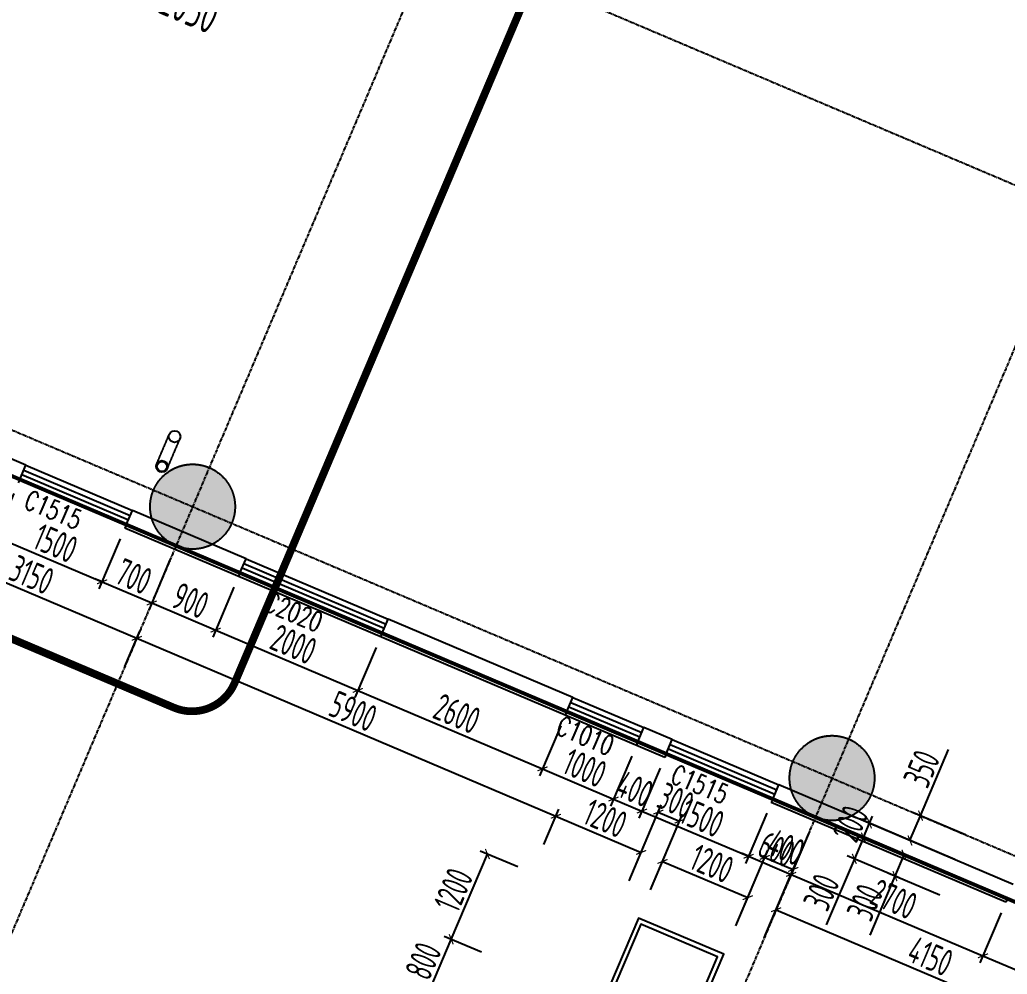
# Model space of a CAD drawing. Extents: x -3523 to 12007717, y -6694179 to 21431.
# Drawn here: x 11932706 to 11945501, y -6436513 to -6424148 of the extents above; entities that cross this region are included whole.
import ezdxf
from ezdxf.enums import TextEntityAlignment as Align
from ezdxf.xclip import XClip

# ---------------------------------------------------------------- set-up
doc = ezdxf.new("R2010")
doc.units = 0
doc.header["$LTSCALE"] = 10
doc.header["$MEASUREMENT"] = 0
doc.header["$XCLIPFRAME"] = 0
for name, pattern in [('A3-RG-axis-100$0$CENTER', [2, 1.25, -0.25, 0.25, -0.25]), ('A3-RI-4F$0$DASH', [0.35, 0.25, -0.1]), ('A3-RM-4F$0$DASH', [0.35, 0.25, -0.1]), ('DASHED2', [0.375, 0.25, -0.125])]:
    doc.linetypes.add(name, pattern=pattern)
for name, color, linetype in [('A-CLOD', 200, 'Continuous'), ('A3-RB-4F-100$0$A-DIMS-100', 1, 'Continuous'), ('A3-RG-axis-100$0$A-GRID', 1, 'A3-RG-axis-100$0$CENTER'), ('A3-RI-4F$0$A-FLOR', 2, 'Continuous'), ('A3-RI-4F$0$A-GLAZ', 140, 'Continuous'), ('A3-RI-4F$0$A-ROOF-EDGE', 2, 'Continuous'), ('A3-RI-4F$0$A-WALL', 7, 'Continuous'), ('A3-RI-4F$0$A-WALL-FINI', 95, 'Continuous'), ('A3-RM-4F$0$0P-1', 191, 'Continuous'), ('A3-RM-4F$0$0P-FE-FH-V', 141, 'Continuous'), ('A3-RS-1F$0$A-HATH-GRAY', 8, 'Continuous'), ('A3-RS-1F$0$A-WALL', 7, 'Continuous'), ('A3-SYMB-4F-100$0$A-SYMB', 4, 'Continuous'), ('A3-SYMB-4F-100$0$A-SYMB-AREA', 4, 'Continuous'), ('A3-SYMB-4F-100$0$A-SYMB-DOOR', 3, 'Continuous'), ('A3-SYMB-4F-100$0$A-SYMB-DOOR1', 3, 'Continuous'), ('A3-SYMB-4F-100$0$A-SYMB-DOOR2', 3, 'Continuous'), ('A3-SYMB-4F-100$0$A-SYMB-DOOR3', 3, 'Continuous'), ('A3-SYMB-4F-100$0$A-SYMB-NAME', 4, 'Continuous'), ('A3-SYMB-4F-100$0$A-SYMB-NAME-E', 4, 'Continuous')]:
    doc.layers.add(name, color=color, linetype=linetype)
doc.styles.add('A3-RB-4F-100$0$XD2008', font='xd-hzs.shx', dxfattribs={"width": 0.7, "bigfont": 'xd-hztxt.shx'})
doc.styles.add('A3-SYMB-4F-100$0$ECADI', font='hzs.shx', dxfattribs={"width": 0.7, "bigfont": 'hztxt.shx'})
doc.styles.add('A3-SYMB-4F-100$0$ECADI-TXT', font='simplex.shx', dxfattribs={"bigfont": 'hztxt.shx'})
doc.dimstyles.new('A3-RB-4F-100$0$XD100$0', dxfattribs={"dimscale": 100, "dimtxt": 3.5, "dimasz": 1, "dimexe": 1, "dimexo": 2, "dimgap": 0.5, "dimtad": 1, "dimdec": 0, "dimdsep": 46, "dimtxsty": 'A3-RB-4F-100$0$XD2008', "dimblk1": 'A3-RB-4F-100$0$_ARCHTICK', "dimblk2": 'A3-RB-4F-100$0$_ARCHTICK', "dimsah": 1, "dimcen": 2.5, "dimclrt": 4, "dimaunit": 1, "dimadec": 0, "dimazin": 0, "dimtfac": 1, "dimtdec": 0, "dimtix": 1, "dimtmove": 0, "dimatfit": 3, "dimfxl": 0, "dimtolj": 1, "dimtzin": 0, "dimarcsym": 0})

# ---------------------------------------------------------------- blocks, each defined once
blk = doc.blocks.new('A3-RI-4F')
at = {"layer": 'A3-RI-4F$0$A-FLOR', "linetype": 'A3-RI-4F$0$DASH', "const_width": 50}
blk.add_lwpolyline([(11907835, -6369053), (11897656, -6393034), (11898128, -6393234, -0.084697), (11913934, -6391267), (11915314, -6394764, -0.031408), (11917937, -6393922), (11918379, -6395667), (11918416, -6395812, -0.137995), (11924070, -6395803), (11938273, -6400393, -0.63707), (11939156, -6407589), (11916413, -6421801), (11915153, -6424770), (11915014, -6425097), (11914547, -6426197), (11920044, -6428530), (11921412, -6425308), (11977075, -6448936), (11985124, -6429973), (11973295, -6424952), (11972792, -6425445)], format="xyb", dxfattribs=at)
at = {"layer": 'A3-RI-4F$0$A-GLAZ'}
for p, q in [((11932757, -6429983), (11934138, -6430569)), ((11932784, -6429918), (11934165, -6430504)), ((11932706, -6430102), (11934087, -6430689)), ((11932734, -6430038), (11934114, -6430624)), ((11935638, -6431130), (11937479, -6431911)), ((11935587, -6431249), (11937428, -6432031)), ((11935611, -6431194), (11937452, -6431976)), ((11935560, -6431314), (11937401, -6432095)), ((11939872, -6432927), (11940793, -6433318)), ((11939821, -6433047), (11940742, -6433437)), ((11939845, -6432991), (11940765, -6433382)), ((11939794, -6433111), (11940715, -6433502)), ((11941134, -6433538), (11942514, -6434125)), ((11941161, -6433474), (11942542, -6434060)), ((11941083, -6433658), (11942464, -6434244)), ((11941110, -6433594), (11942491, -6434180))]:
    blk.add_line(p, q, dxfattribs=at)
for points in [[(11941358, -6437360), (11941827, -6436255), (11940722, -6435786), (11940254, -6436891)], [(11941358, -6437360), (11941827, -6436255), (11940722, -6435786), (11940254, -6436891)], [(11941326, -6437281), (11941748, -6436287), (11940754, -6435865), (11940332, -6436859)]]:
    blk.add_lwpolyline(points, close=True, dxfattribs=at)
at = {"layer": 'A3-RI-4F$0$A-ROOF-EDGE'}
for points in [[(11977075, -6448936), (11977075, -6448936), (11971198, -6462780), (11953939, -6455454), (11952802, -6458132), (11961869, -6461981), (11950655, -6488400), (11923776, -6476990), (11934990, -6450572), (11944057, -6454420), (11945194, -6451742), (11937359, -6448416, 0.002105), (11935284, -6447090), (11932817, -6450984, 0.033355), (11899110, -6432654), (11899697, -6421468)], [(11971145, -6462649), (11953886, -6455323), (11952670, -6458185), (11961737, -6462034), (11950602, -6488268), (11923907, -6476937), (11935043, -6450703), (11944110, -6454552), (11945325, -6451689), (11937406, -6448327, 0.002183), (11935253, -6446952), (11932786, -6450846, 0.033209), (11899214, -6432592), (11899796, -6421473)]]:
    blk.add_lwpolyline(points, format="xyb", dxfattribs=at)
at = {"layer": 'A3-RI-4F$0$A-WALL'}
for p, q in [((11932784, -6429918), (11930069, -6428766)), ((11932706, -6430102), (11932784, -6429918)), ((11934087, -6430689), (11934165, -6430504)), ((11935638, -6431130), (11934165, -6430504)), ((11935560, -6431314), (11934087, -6430689)), ((11935560, -6431314), (11935638, -6431130)), ((11937401, -6432095), (11937479, -6431911)), ((11939872, -6432927), (11937479, -6431911)), ((11939794, -6433111), (11937401, -6432095)), ((11939794, -6433111), (11939872, -6432927)), ((11940715, -6433502), (11940793, -6433318)), ((11941161, -6433474), (11940793, -6433318)), ((11941083, -6433658), (11940715, -6433502)), ((11941083, -6433658), (11941161, -6433474)), ((11942464, -6434244), (11942542, -6434060)), ((11945579, -6435350), (11942542, -6434060)), ((11945501, -6435534), (11942464, -6434244))]:
    blk.add_line(p, q, dxfattribs=at)
at = {"layer": 'A3-RI-4F$0$A-WALL-FINI'}
for p, q in [((11932706, -6430102), (11932687, -6430148)), ((11934087, -6430689), (11934067, -6430735)), ((11941063, -6433704), (11934067, -6430735)), ((11935560, -6431314), (11935540, -6431360)), ((11937401, -6432095), (11937381, -6432141)), ((11939794, -6433111), (11939775, -6433157)), ((11940715, -6433502), (11940695, -6433548)), ((11941083, -6433658), (11941063, -6433704)), ((11942464, -6434244), (11942444, -6434290)), ((11945482, -6435580), (11942444, -6434290)), ((11945501, -6435534), (11945482, -6435580))]:
    blk.add_line(p, q, dxfattribs=at)
blk = doc.blocks.new('A3-RG-axis-100')
at = {"layer": 'A3-RG-axis-100$0$A-GRID'}
for p, q in [((11906717.6, -6409782.5), (11989058.9, -6444734.3)), ((11941198, -6415727.7), (11923107, -6458347.2)), ((11906272, -6418284.3), (11985933, -6452098.3)), ((11949482.5, -6419244.3), (11922974.2, -6481694))]:
    blk.add_line(p, q, dxfattribs=at)
for radius, start, end in [(294300, 57.267208, 69.150423), (288800, 57.079997, 69.144838)]:
    blk.add_arc((11778730.7, -6694178.7), radius, start, end, dxfattribs=at)
blk = doc.blocks.new('A3-SYMB-4F-100$0$ECADI-TAG-DOOR')
at = {"layer": 'A3-SYMB-4F-100$0$A-SYMB-DOOR', "style": 'A3-SYMB-4F-100$0$ECADI-TXT', "width": 0.7}
for tag, p in [('门窗主编号1', (-6.41, 7.26)), ('门窗主编号2', (2.08, 7.26))]:
    blk.add_attdef(tag, p, '', height=2.5, dxfattribs=at)
at = {"layer": 'A3-SYMB-4F-100$0$A-SYMB-DOOR', "style": 'A3-SYMB-4F-100$0$ECADI-TXT', "width": 0.7, "flags": 1}
for tag, p in [('洞口尺寸(宽X高)', (-6.42, 1.62)), ('备注', (-6.39, -1.21))]:
    blk.add_attdef(tag, p, '', height=2.5, dxfattribs=at)
at = {"layer": 'A3-SYMB-4F-100$0$A-SYMB-DOOR1', "style": 'A3-SYMB-4F-100$0$ECADI-TXT', "width": 0.7}
blk.add_attdef('门窗辅编号1', (-6.41, 4.41), '', height=2.5, dxfattribs=at)
at = {"layer": 'A3-SYMB-4F-100$0$A-SYMB-DOOR2', "style": 'A3-SYMB-4F-100$0$ECADI-TXT', "width": 0.7}
blk.add_attdef('门窗辅编号2', (-2.86, 4.41), '', height=2.5, dxfattribs=at)
at = {"layer": 'A3-SYMB-4F-100$0$A-SYMB-DOOR3', "style": 'A3-SYMB-4F-100$0$ECADI-TXT', "width": 0.7}
blk.add_attdef('门窗辅编号3', (2.32, 4.41), '', height=2.5, dxfattribs=at)
blk = doc.blocks.new('A3-SYMB-4F-100$0$ECADI-TAG-ROOM')
at = {"layer": 'A3-SYMB-4F-100$0$A-SYMB-AREA', "style": 'A3-SYMB-4F-100$0$ECADI', "width": 0.7}
blk.add_attdef('340M2', text='', height=2.5, dxfattribs=at).set_placement((7.17, -1.75), align=Align.MIDDLE_LEFT)
at = {"layer": 'A3-SYMB-4F-100$0$A-SYMB-NAME', "style": 'A3-SYMB-4F-100$0$ECADI', "width": 0.7}
blk.add_attdef('CHINESENAME', (-5.13, 0.09), '', height=4.5, dxfattribs=at)
at = {"layer": 'A3-SYMB-4F-100$0$A-SYMB-NAME-E', "style": 'A3-SYMB-4F-100$0$ECADI', "width": 0.7}
for tag, p in [('ENGLISHHIGH', (-5.13, 8.04)), ('ENGLISHLOW', (-5.13, 4.84))]:
    blk.add_attdef(tag, p, '', height=2.5, dxfattribs=at)
blk = doc.blocks.new('A3-SYMB-4F-100')
at = {"layer": 'A3-SYMB-4F-100$0$A-SYMB'}
ref = blk.add_blockref('A3-SYMB-4F-100$0$ECADI-TAG-ROOM', (11934091, -6423895), dxfattribs=dict(at, xscale=99.99999999989046, yscale=100.0000000001164, rotation=337))
ref.add_attrib('CHINESENAME', '1200X2050', (11933623, -6423687), dxfattribs={"height": 450, "rotation": 337, "style": 'A3-SYMB-4F-100$0$ECADI', "width": 0.7})
at = {"layer": 'A3-SYMB-4F-100$0$A-SYMB-DOOR1'}
ref = blk.add_blockref('A3-SYMB-4F-100$0$ECADI-TAG-DOOR', (11933370, -6431521), dxfattribs=dict(at, xscale=99.99999999997286, yscale=100.0000000000001, zscale=100, rotation=337.1358192403856))
ref.add_attrib('门窗主编号1', 'C1515', dxfattribs={"height": 250, "rotation": 337.1358, "style": 'A3-SYMB-4F-100$0$ECADI-TXT', "width": 0.7}).set_placement((11933441, -6430760), align=Align.RIGHT)
ref = blk.add_blockref('A3-SYMB-4F-100$0$ECADI-TAG-DOOR', (11936488, -6432844), dxfattribs=dict(at, xscale=99.99999999997286, yscale=100.0000000000001, zscale=100, rotation=337.1358192403856))
ref.add_attrib('门窗主编号1', 'C2020', dxfattribs={"height": 250, "rotation": 337.1358, "style": 'A3-SYMB-4F-100$0$ECADI-TXT', "width": 0.7}).set_placement((11936560, -6432084), align=Align.RIGHT)
ref = blk.add_blockref('A3-SYMB-4F-100$0$ECADI-TAG-DOOR', (11940262, -6434446), dxfattribs=dict(at, xscale=99.99999999997286, yscale=100.0000000000001, zscale=100, rotation=337.1358192403856))
ref.add_attrib('门窗主编号1', 'C1010', dxfattribs={"height": 250, "rotation": 337.1358, "style": 'A3-SYMB-4F-100$0$ECADI-TXT', "width": 0.7}).set_placement((11940334, -6433686), align=Align.RIGHT)
ref = blk.add_blockref('A3-SYMB-4F-100$0$ECADI-TAG-DOOR', (11941747, -6435076), dxfattribs=dict(at, xscale=99.99999999997286, yscale=100.0000000000001, zscale=100, rotation=337.1358192403856))
ref.add_attrib('门窗主编号1', 'C1515', dxfattribs={"height": 250, "rotation": 337.1358, "style": 'A3-SYMB-4F-100$0$ECADI-TXT', "width": 0.7}).set_placement((11941818, -6434316), align=Align.RIGHT)
blk = doc.blocks.new('A3-RM-4F$0$DFA')
at = {"layer": 'A3-RM-4F$0$0P-FE-FH-V'}
for radius in [75, 65]:
    blk.add_circle((0, 0), radius, dxfattribs=at)
blk = doc.blocks.new('A3-RM-4F')
at = {"layer": 'A3-RM-4F$0$0P-1'}
for points in [[(11905192, -6423801), (11904910, -6429175, -0.033124), (11938801, -6448159), (11947301, -6451767), (11970397, -6461571), (11975941, -6448509)], [(11905486, -6423926), (11905220, -6428991, -0.03293), (11938943, -6447894), (11947419, -6451491), (11970238, -6461178), (11975665, -6448392)]]:
    blk.add_lwpolyline(points, format="xyb", dxfattribs=at)
at = {"layer": 'A3-RM-4F$0$0P-FE-FH-V', "linetype": 'A3-RM-4F$0$DASH'}
for p, q in [((11934481, -6429902), (11934644, -6429519)), ((11934619, -6429961), (11934782, -6429577))]:
    blk.add_line(p, q, dxfattribs=at)
at = {"layer": 'A3-RM-4F$0$0P-FE-FH-V'}
blk.add_circle((11934713, -6429548), 75, dxfattribs=at)
blk.add_blockref('A3-RM-4F$0$DFA', (11934549, -6429934), dxfattribs=at)
blk = doc.blocks.new('A3-RB-4F-100$0$_ARCHTICK')
at = {"color": 0, "linetype": 'ByBlock', "const_width": 0.15}
blk.add_lwpolyline([(-0.5, -0.5), (0.5, 0.5)], dxfattribs=at)
blk = doc.blocks.new('*D2970')
at = {"layer": 'A3-RB-4F-100$0$A-DIMS-100', "color": 0, "lineweight": -2}
for p, q in [((11945423, -6435718), (11945148, -6436366)), ((11945187, -6436274), (11946568, -6436861)), ((11946804, -6436304), (11946529, -6436953))]:
    blk.add_line(p, q, dxfattribs=at)
at = {"layer": 'Defpoints', "color": 0}
for p in [(11945501, -6435534), (11946882, -6436120), (11946568, -6436861)]:
    blk.add_point(p, dxfattribs=at)
at = {"layer": 'A3-RB-4F-100$0$A-DIMS-100', "color": 0, "lineweight": -2, "xscale": 100, "yscale": 100, "zscale": 100}
for p, rotation in [((11945187, -6436274), 156.9999999999507), ((11946568, -6436861), 336.9999999999507)]:
    blk.add_blockref('A3-RB-4F-100$0$_ARCHTICK', p, dxfattribs=dict(at, rotation=rotation))
at = {"layer": 'A3-RB-4F-100$0$A-DIMS-100', "color": 4, "insert": (11945965, -6436360), "char_height": 350, "attachment_point": 5, "rotation": 337, "style": 'A3-RB-4F-100$0$XD2008'}
blk.add_mtext('\\A1;1500', dxfattribs=at)
blk = doc.blocks.new('*D2971')
at = {"layer": 'A3-RB-4F-100$0$A-DIMS-100', "color": 0, "lineweight": -2}
for p, q in [((11942938, -6434663), (11942662, -6435311)), ((11942701, -6435219), (11945187, -6436274)), ((11945423, -6435718), (11945148, -6436366))]:
    blk.add_line(p, q, dxfattribs=at)
at = {"layer": 'Defpoints', "color": 0}
for p in [(11943016, -6434479), (11945501, -6435534), (11945187, -6436274)]:
    blk.add_point(p, dxfattribs=at)
at = {"layer": 'A3-RB-4F-100$0$A-DIMS-100', "color": 0, "lineweight": -2, "xscale": 100, "yscale": 100, "zscale": 100}
for p, rotation in [((11942701, -6435219), 156.9999999999475), ((11945187, -6436274), 336.9999999999475)]:
    blk.add_blockref('A3-RB-4F-100$0$_ARCHTICK', p, dxfattribs=dict(at, rotation=rotation))
at = {"layer": 'A3-RB-4F-100$0$A-DIMS-100', "color": 4, "insert": (11944032, -6435540), "char_height": 350, "attachment_point": 5, "rotation": 337, "style": 'A3-RB-4F-100$0$XD2008'}
blk.add_mtext('\\A1;2700', dxfattribs=at)
blk = doc.blocks.new('*D2972')
at = {"layer": 'A3-RB-4F-100$0$A-DIMS-100', "color": 0, "lineweight": -2}
for p, q in [((11942385, -6434428), (11942110, -6435077)), ((11942938, -6434663), (11942662, -6435311)), ((11942149, -6434985), (11942057, -6434946)), ((11942149, -6434985), (11942701, -6435219)), ((11942701, -6435219), (11942794, -6435259))]:
    blk.add_line(p, q, dxfattribs=at)
at = {"layer": 'Defpoints', "color": 0}
for p in [(11942464, -6434244), (11943016, -6434479), (11942701, -6435219)]:
    blk.add_point(p, dxfattribs=at)
at = {"layer": 'A3-RB-4F-100$0$A-DIMS-100', "color": 0, "lineweight": -2, "xscale": 100, "yscale": 100, "zscale": 100}
for p, rotation in [((11942149, -6434985), 336.9999999999442), ((11942701, -6435219), 156.9999999999443)]:
    blk.add_blockref('A3-RB-4F-100$0$_ARCHTICK', p, dxfattribs=dict(at, rotation=rotation))
at = {"layer": 'A3-RB-4F-100$0$A-DIMS-100', "color": 4, "insert": (11942513, -6434895), "char_height": 350, "attachment_point": 5, "rotation": 337, "style": 'A3-RB-4F-100$0$XD2008'}
blk.add_mtext('\\A1;600', dxfattribs=at)
blk = doc.blocks.new('*D2973')
at = {"layer": 'A3-RB-4F-100$0$A-DIMS-100', "color": 0, "lineweight": -2}
for p, q in [((11941005, -6433842), (11940729, -6434491)), ((11940768, -6434399), (11942149, -6434985)), ((11942385, -6434428), (11942110, -6435077))]:
    blk.add_line(p, q, dxfattribs=at)
at = {"layer": 'Defpoints', "color": 0}
for p in [(11941083, -6433658), (11942464, -6434244), (11942149, -6434985)]:
    blk.add_point(p, dxfattribs=at)
at = {"layer": 'A3-RB-4F-100$0$A-DIMS-100', "color": 0, "lineweight": -2, "xscale": 100, "yscale": 100, "zscale": 100}
for p, rotation in [((11940768, -6434399), 156.999999999918), ((11942149, -6434985), 336.999999999918)]:
    blk.add_blockref('A3-RB-4F-100$0$_ARCHTICK', p, dxfattribs=dict(at, rotation=rotation))
at = {"layer": 'A3-RB-4F-100$0$A-DIMS-100', "color": 4, "insert": (11941547, -6434485), "char_height": 350, "attachment_point": 5, "rotation": 337, "style": 'A3-RB-4F-100$0$XD2008'}
blk.add_mtext('\\A1;1500', dxfattribs=at)
blk = doc.blocks.new('*D2974')
at = {"layer": 'A3-RB-4F-100$0$A-DIMS-100', "color": 0, "lineweight": -2}
for p, q in [((11940636, -6433686), (11940361, -6434335)), ((11941005, -6433842), (11940729, -6434491)), ((11940400, -6434243), (11940768, -6434399))]:
    blk.add_line(p, q, dxfattribs=at)
at = {"layer": 'Defpoints', "color": 0}
for p in [(11940715, -6433502), (11941083, -6433658), (11940768, -6434399)]:
    blk.add_point(p, dxfattribs=at)
at = {"layer": 'A3-RB-4F-100$0$A-DIMS-100', "color": 0, "lineweight": -2, "xscale": 100, "yscale": 100, "zscale": 100}
for p, rotation in [((11940400, -6434243), 156.9999999999498), ((11940768, -6434399), 336.9999999999498)]:
    blk.add_blockref('A3-RB-4F-100$0$_ARCHTICK', p, dxfattribs=dict(at, rotation=rotation))
at = {"layer": 'A3-RB-4F-100$0$A-DIMS-100', "color": 4, "insert": (11940672, -6434114), "char_height": 350, "attachment_point": 5, "rotation": 337, "style": 'A3-RB-4F-100$0$XD2008'}
blk.add_mtext('\\A1;400', dxfattribs=at)
blk = doc.blocks.new('*D2975')
at = {"layer": 'A3-RB-4F-100$0$A-DIMS-100', "color": 0, "lineweight": -2}
for p, q in [((11939716, -6433295), (11939441, -6433944)), ((11940636, -6433686), (11940361, -6434335)), ((11939480, -6433852), (11940400, -6434243))]:
    blk.add_line(p, q, dxfattribs=at)
at = {"layer": 'Defpoints', "color": 0}
for p in [(11939794, -6433111), (11940715, -6433502), (11940400, -6434243)]:
    blk.add_point(p, dxfattribs=at)
at = {"layer": 'A3-RB-4F-100$0$A-DIMS-100', "color": 0, "lineweight": -2, "xscale": 100, "yscale": 100, "zscale": 100}
for p, rotation in [((11939480, -6433852), 156.9999999999646), ((11940400, -6434243), 336.9999999999646)]:
    blk.add_blockref('A3-RB-4F-100$0$_ARCHTICK', p, dxfattribs=dict(at, rotation=rotation))
at = {"layer": 'A3-RB-4F-100$0$A-DIMS-100', "color": 4, "insert": (11940028, -6433840), "char_height": 350, "attachment_point": 5, "rotation": 337, "style": 'A3-RB-4F-100$0$XD2008'}
blk.add_mtext('\\A1;1000', dxfattribs=at)
blk = doc.blocks.new('*D2976')
at = {"layer": 'A3-RB-4F-100$0$A-DIMS-100', "color": 0, "lineweight": -2}
for p, q in [((11937323, -6432279), (11937047, -6432928)), ((11937086, -6432836), (11939480, -6433852)), ((11939716, -6433295), (11939441, -6433944))]:
    blk.add_line(p, q, dxfattribs=at)
at = {"layer": 'Defpoints', "color": 0}
for p in [(11937401, -6432095), (11939794, -6433111), (11939480, -6433852)]:
    blk.add_point(p, dxfattribs=at)
at = {"layer": 'A3-RB-4F-100$0$A-DIMS-100', "color": 0, "lineweight": -2, "xscale": 100, "yscale": 100, "zscale": 100}
for p, rotation in [((11937086, -6432836), 156.9999999999361), ((11939480, -6433852), 336.9999999999361)]:
    blk.add_blockref('A3-RB-4F-100$0$_ARCHTICK', p, dxfattribs=dict(at, rotation=rotation))
at = {"layer": 'A3-RB-4F-100$0$A-DIMS-100', "color": 4, "insert": (11938371, -6433137), "char_height": 350, "attachment_point": 5, "rotation": 337, "style": 'A3-RB-4F-100$0$XD2008'}
blk.add_mtext('\\A1;2600', dxfattribs=at)
blk = doc.blocks.new('*D2994')
at = {"layer": 'A3-RB-4F-100$0$A-DIMS-100', "color": 0, "lineweight": -2}
for p, q in [((11935482, -6431498), (11935206, -6432147)), ((11935245, -6432055), (11937086, -6432836)), ((11937323, -6432279), (11937047, -6432928))]:
    blk.add_line(p, q, dxfattribs=at)
at = {"layer": 'Defpoints', "color": 0}
for p in [(11935560, -6431314), (11937401, -6432095), (11937086, -6432836)]:
    blk.add_point(p, dxfattribs=at)
at = {"layer": 'A3-RB-4F-100$0$A-DIMS-100', "color": 0, "lineweight": -2, "xscale": 100, "yscale": 100, "zscale": 100}
for p, rotation in [((11935245, -6432055), 156.9999999999609), ((11937086, -6432836), 336.9999999999609)]:
    blk.add_blockref('A3-RB-4F-100$0$_ARCHTICK', p, dxfattribs=dict(at, rotation=rotation))
at = {"layer": 'A3-RB-4F-100$0$A-DIMS-100', "color": 4, "insert": (11936254, -6432238), "char_height": 350, "attachment_point": 5, "rotation": 337, "style": 'A3-RB-4F-100$0$XD2008'}
blk.add_mtext('\\A1;2000', dxfattribs=at)
blk = doc.blocks.new('*D2995')
at = {"layer": 'A3-RB-4F-100$0$A-DIMS-100', "color": 0, "lineweight": -2}
for p, q in [((11934653, -6431146), (11934378, -6431795)), ((11935482, -6431498), (11935206, -6432147)), ((11934417, -6431703), (11935245, -6432055))]:
    blk.add_line(p, q, dxfattribs=at)
at = {"layer": 'Defpoints', "color": 0}
for p in [(11934731, -6430962), (11935560, -6431314), (11935245, -6432055)]:
    blk.add_point(p, dxfattribs=at)
at = {"layer": 'A3-RB-4F-100$0$A-DIMS-100', "color": 0, "lineweight": -2, "xscale": 100, "yscale": 100, "zscale": 100}
for p, rotation in [((11934417, -6431703), 156.9999999999457), ((11935245, -6432055), 336.9999999999457)]:
    blk.add_blockref('A3-RB-4F-100$0$_ARCHTICK', p, dxfattribs=dict(at, rotation=rotation))
at = {"layer": 'A3-RB-4F-100$0$A-DIMS-100', "color": 4, "insert": (11934919, -6431672), "char_height": 350, "attachment_point": 5, "rotation": 337, "style": 'A3-RB-4F-100$0$XD2008'}
blk.add_mtext('\\A1;900', dxfattribs=at)
blk = doc.blocks.new('*D2996')
at = {"layer": 'A3-RB-4F-100$0$A-DIMS-100', "color": 0, "lineweight": -2}
for p, q in [((11934009, -6430873), (11933733, -6431521)), ((11934653, -6431146), (11934378, -6431795)), ((11933773, -6431429), (11933681, -6431390)), ((11933773, -6431429), (11934417, -6431703)), ((11934417, -6431703), (11934509, -6431742))]:
    blk.add_line(p, q, dxfattribs=at)
at = {"layer": 'Defpoints', "color": 0}
for p in [(11934087, -6430689), (11934731, -6430962), (11934417, -6431703)]:
    blk.add_point(p, dxfattribs=at)
at = {"layer": 'A3-RB-4F-100$0$A-DIMS-100', "color": 0, "lineweight": -2, "xscale": 100, "yscale": 100, "zscale": 100}
for p, rotation in [((11933773, -6431429), 336.9999999998954), ((11934417, -6431703), 156.9999999998954)]:
    blk.add_blockref('A3-RB-4F-100$0$_ARCHTICK', p, dxfattribs=dict(at, rotation=rotation))
at = {"layer": 'A3-RB-4F-100$0$A-DIMS-100', "color": 4, "insert": (11934183, -6431359), "char_height": 350, "attachment_point": 5, "rotation": 337, "style": 'A3-RB-4F-100$0$XD2008'}
blk.add_mtext('\\A1;700', dxfattribs=at)
blk = doc.blocks.new('*D2997')
at = {"layer": 'A3-RB-4F-100$0$A-DIMS-100', "color": 0, "lineweight": -2}
for p, q in [((11932628, -6430287), (11932353, -6430935)), ((11932392, -6430843), (11933773, -6431429)), ((11934009, -6430873), (11933733, -6431521))]:
    blk.add_line(p, q, dxfattribs=at)
at = {"layer": 'Defpoints', "color": 0}
for p in [(11932706, -6430102), (11934087, -6430689), (11933773, -6431429)]:
    blk.add_point(p, dxfattribs=at)
at = {"layer": 'A3-RB-4F-100$0$A-DIMS-100', "color": 0, "lineweight": -2, "xscale": 100, "yscale": 100, "zscale": 100}
for p, rotation in [((11932392, -6430843), 156.9999999999458), ((11933773, -6431429), 336.9999999999458)]:
    blk.add_blockref('A3-RB-4F-100$0$_ARCHTICK', p, dxfattribs=dict(at, rotation=rotation))
at = {"layer": 'A3-RB-4F-100$0$A-DIMS-100', "color": 4, "insert": (11933170, -6430929), "char_height": 350, "attachment_point": 5, "rotation": 337, "style": 'A3-RB-4F-100$0$XD2008'}
blk.add_mtext('\\A1;1500', dxfattribs=at)
blk = doc.blocks.new('*D3154')
at = {"layer": 'A3-RB-4F-100$0$A-DIMS-100', "color": 0, "lineweight": -2}
for p, q in [((11944219, -6434989), (11943546, -6434704)), ((11943638, -6434743), (11943520, -6435019)), ((11944102, -6435266), (11943428, -6434980)), ((11943520, -6435019), (11943157, -6435875))]:
    blk.add_line(p, q, dxfattribs=at)
at = {"layer": 'Defpoints', "color": 0}
for p in [(11943638, -6434743), (11944403, -6435068), (11944286, -6435344)]:
    blk.add_point(p, dxfattribs=at)
at = {"layer": 'A3-RB-4F-100$0$A-DIMS-100', "color": 0, "lineweight": -2, "xscale": 100, "yscale": 100, "zscale": 100}
for p, rotation in [((11943638, -6434743), 67.00000231819946), ((11943520, -6435019), 247.0000023181994)]:
    blk.add_blockref('A3-RB-4F-100$0$_ARCHTICK', p, dxfattribs=dict(at, rotation=rotation))
at = {"layer": 'A3-RB-4F-100$0$A-DIMS-100', "color": 4, "insert": (11943093, -6435451), "char_height": 350, "attachment_point": 5, "rotation": 67, "style": 'A3-RB-4F-100$0$XD2008'}
blk.add_mtext('\\A1;300', dxfattribs=at)
blk = doc.blocks.new('*D3155')
at = {"layer": 'A3-RB-4F-100$0$A-DIMS-100', "color": 0, "lineweight": -2}
for p, q in [((11943716, -6434558), (11943755, -6434466)), ((11944823, -6435028), (11943624, -6434519)), ((11943638, -6434743), (11943716, -6434558)), ((11944745, -6435212), (11943546, -6434704)), ((11943638, -6434743), (11943599, -6434835))]:
    blk.add_line(p, q, dxfattribs=at)
at = {"layer": 'Defpoints', "color": 0}
for p in [(11943716, -6434558), (11945007, -6435107), (11944929, -6435291)]:
    blk.add_point(p, dxfattribs=at)
at = {"layer": 'A3-RB-4F-100$0$A-DIMS-100', "color": 0, "lineweight": -2, "xscale": 100, "yscale": 100, "zscale": 100}
for p, rotation in [((11943716, -6434558), 247.0000023181099), ((11943638, -6434743), 67.00000231810995)]:
    blk.add_blockref('A3-RB-4F-100$0$_ARCHTICK', p, dxfattribs=dict(at, rotation=rotation))
at = {"layer": 'A3-RB-4F-100$0$A-DIMS-100', "color": 4, "insert": (11943470, -6434563), "char_height": 350, "attachment_point": 5, "rotation": 67, "style": 'A3-RB-4F-100$0$XD2008'}
blk.add_mtext('\\A1;200', dxfattribs=at)
blk = doc.blocks.new('*D3156')
at = {"layer": 'A3-RB-4F-100$0$A-DIMS-100', "color": 0, "lineweight": -2}
for p, q in [((11944378, -6434459), (11944741, -6433603)), ((11944241, -6434781), (11944378, -6434459)), ((11944960, -6434706), (11944286, -6434420)), ((11944823, -6435028), (11944149, -6434742))]:
    blk.add_line(p, q, dxfattribs=at)
at = {"layer": 'Defpoints', "color": 0}
for p in [(11944378, -6434459), (11945144, -6434784), (11945007, -6435107)]:
    blk.add_point(p, dxfattribs=at)
at = {"layer": 'A3-RB-4F-100$0$A-DIMS-100', "color": 0, "lineweight": -2, "xscale": 100, "yscale": 100, "zscale": 100}
for p, rotation in [((11944378, -6434459), 67.0000023182419), ((11944241, -6434781), 247.0000023182419)]:
    blk.add_blockref('A3-RB-4F-100$0$_ARCHTICK', p, dxfattribs=dict(at, rotation=rotation))
at = {"layer": 'A3-RB-4F-100$0$A-DIMS-100', "color": 4, "insert": (11944392, -6433851), "char_height": 350, "attachment_point": 5, "rotation": 67, "style": 'A3-RB-4F-100$0$XD2008'}
blk.add_mtext('\\A1;350', dxfattribs=at)
blk = doc.blocks.new('*D2201')
at = {"layer": 'A3-RB-4F-100$0$A-DIMS-100', "color": 0, "lineweight": -2}
for p, q in [((11931168, -6431296), (11931362, -6430838)), ((11931323, -6430930), (11934223, -6432161)), ((11934067, -6432527), (11934262, -6432069))]:
    blk.add_line(p, q, dxfattribs=at)
at = {"layer": 'Defpoints', "color": 0}
for p in [(11931089, -6431480), (11934223, -6432161), (11933989, -6432711)]:
    blk.add_point(p, dxfattribs=at)
at = {"layer": 'A3-RB-4F-100$0$A-DIMS-100', "color": 0, "lineweight": -2, "xscale": 100, "yscale": 100, "zscale": 100}
for p, rotation in [((11931323, -6430930), 156.9999999999667), ((11934223, -6432161), 336.9999999999667)]:
    blk.add_blockref('A3-RB-4F-100$0$_ARCHTICK', p, dxfattribs=dict(at, rotation=rotation))
at = {"layer": 'A3-RB-4F-100$0$A-DIMS-100', "color": 4, "insert": (11932861, -6431338), "char_height": 350, "attachment_point": 5, "rotation": 337, "style": 'A3-RB-4F-100$0$XD2008'}
blk.add_mtext('\\A1;3150', dxfattribs=at)
blk = doc.blocks.new('*D2202')
at = {"layer": 'A3-RB-4F-100$0$A-DIMS-100', "color": 0, "lineweight": -2}
for p, q in [((11934067, -6432527), (11934262, -6432069)), ((11934223, -6432161), (11939653, -6434466)), ((11939498, -6434832), (11939692, -6434374))]:
    blk.add_line(p, q, dxfattribs=at)
at = {"layer": 'Defpoints', "color": 0}
for p in [(11933989, -6432711), (11939653, -6434466), (11939420, -6435016)]:
    blk.add_point(p, dxfattribs=at)
at = {"layer": 'A3-RB-4F-100$0$A-DIMS-100', "color": 0, "lineweight": -2, "xscale": 100, "yscale": 100, "zscale": 100}
for p, rotation in [((11934223, -6432161), 156.9999999999563), ((11939653, -6434466), 336.9999999999563)]:
    blk.add_blockref('A3-RB-4F-100$0$_ARCHTICK', p, dxfattribs=dict(at, rotation=rotation))
at = {"layer": 'A3-RB-4F-100$0$A-DIMS-100', "color": 4, "insert": (11937026, -6433106), "char_height": 350, "attachment_point": 5, "rotation": 337, "style": 'A3-RB-4F-100$0$XD2008'}
blk.add_mtext('\\A1;5900', dxfattribs=at)
blk = doc.blocks.new('*D2203')
at = {"layer": 'A3-RB-4F-100$0$A-DIMS-100', "color": 0, "lineweight": -2}
for p, q in [((11939498, -6434832), (11939692, -6434374)), ((11939653, -6434466), (11940758, -6434935)), ((11940603, -6435301), (11940797, -6434843))]:
    blk.add_line(p, q, dxfattribs=at)
at = {"layer": 'Defpoints', "color": 0}
for p in [(11940758, -6434935), (11939420, -6435016), (11940524, -6435485)]:
    blk.add_point(p, dxfattribs=at)
at = {"layer": 'A3-RB-4F-100$0$A-DIMS-100', "color": 0, "lineweight": -2, "xscale": 100, "yscale": 100, "zscale": 100}
for p, rotation in [((11939653, -6434466), 156.9999999999621), ((11940758, -6434935), 336.9999999999621)]:
    blk.add_blockref('A3-RB-4F-100$0$_ARCHTICK', p, dxfattribs=dict(at, rotation=rotation))
at = {"layer": 'A3-RB-4F-100$0$A-DIMS-100', "color": 4, "insert": (11940294, -6434493), "char_height": 350, "attachment_point": 5, "rotation": 337, "style": 'A3-RB-4F-100$0$XD2008'}
blk.add_mtext('\\A1;1200', dxfattribs=at)
blk = doc.blocks.new('*D2204')
at = {"layer": 'A3-RB-4F-100$0$A-DIMS-100', "color": 0, "lineweight": -2}
for p, q in [((11940603, -6435301), (11941019, -6434320)), ((11940879, -6435418), (11941295, -6434438)), ((11940980, -6434412), (11941256, -6434530))]:
    blk.add_line(p, q, dxfattribs=at)
at = {"layer": 'Defpoints', "color": 0}
for p in [(11941256, -6434530), (11940524, -6435485), (11940801, -6435602)]:
    blk.add_point(p, dxfattribs=at)
at = {"layer": 'A3-RB-4F-100$0$A-DIMS-100', "color": 0, "lineweight": -2, "xscale": 100, "yscale": 100, "zscale": 100}
for p, rotation in [((11940980, -6434412), 157.0000000000687), ((11941256, -6434530), 337.0000000000687)]:
    blk.add_blockref('A3-RB-4F-100$0$_ARCHTICK', p, dxfattribs=dict(at, rotation=rotation))
at = {"layer": 'A3-RB-4F-100$0$A-DIMS-100', "color": 4, "insert": (11941206, -6434264), "char_height": 350, "attachment_point": 5, "rotation": 337, "style": 'A3-RB-4F-100$0$XD2008'}
blk.add_mtext('\\A1;300', dxfattribs=at)
blk = doc.blocks.new('*D2205')
at = {"layer": 'A3-RB-4F-100$0$A-DIMS-100', "color": 0, "lineweight": -2}
for p, q in [((11940879, -6435418), (11941073, -6434960)), ((11941034, -6435052), (11942139, -6435521)), ((11941983, -6435887), (11942178, -6435429))]:
    blk.add_line(p, q, dxfattribs=at)
at = {"layer": 'Defpoints', "color": 0}
for p in [(11940801, -6435602), (11942139, -6435521), (11941905, -6436071)]:
    blk.add_point(p, dxfattribs=at)
at = {"layer": 'A3-RB-4F-100$0$A-DIMS-100', "color": 0, "lineweight": -2, "xscale": 100, "yscale": 100, "zscale": 100}
for p, rotation in [((11941034, -6435052), 156.9999999999559), ((11942139, -6435521), 336.9999999999559)]:
    blk.add_blockref('A3-RB-4F-100$0$_ARCHTICK', p, dxfattribs=dict(at, rotation=rotation))
at = {"layer": 'A3-RB-4F-100$0$A-DIMS-100', "color": 4, "insert": (11941674, -6435079), "char_height": 350, "attachment_point": 5, "rotation": 337, "style": 'A3-RB-4F-100$0$XD2008'}
blk.add_mtext('\\A1;1200', dxfattribs=at)
blk = doc.blocks.new('*D2206')
at = {"layer": 'A3-RB-4F-100$0$A-DIMS-100', "color": 0, "lineweight": -2}
for p, q in [((11941983, -6435887), (11942400, -6434906)), ((11942352, -6436043), (11942768, -6435063)), ((11942360, -6434999), (11942729, -6435155))]:
    blk.add_line(p, q, dxfattribs=at)
at = {"layer": 'Defpoints', "color": 0}
for p in [(11942729, -6435155), (11941905, -6436071), (11942274, -6436228)]:
    blk.add_point(p, dxfattribs=at)
at = {"layer": 'A3-RB-4F-100$0$A-DIMS-100', "color": 0, "lineweight": -2, "xscale": 100, "yscale": 100, "zscale": 100}
for p, rotation in [((11942360, -6434999), 156.9999999999075), ((11942729, -6435155), 336.9999999999076)]:
    blk.add_blockref('A3-RB-4F-100$0$_ARCHTICK', p, dxfattribs=dict(at, rotation=rotation))
at = {"layer": 'A3-RB-4F-100$0$A-DIMS-100', "color": 4, "insert": (11942633, -6434870), "char_height": 350, "attachment_point": 5, "rotation": 337, "style": 'A3-RB-4F-100$0$XD2008'}
blk.add_mtext('\\A1;400', dxfattribs=at)
blk = doc.blocks.new('*D2207')
at = {"layer": 'A3-RB-4F-100$0$A-DIMS-100', "color": 0, "lineweight": -2}
for p, q in [((11942352, -6436043), (11942546, -6435585)), ((11942507, -6435677), (11946327, -6437299)), ((11946172, -6437665), (11946366, -6437207))]:
    blk.add_line(p, q, dxfattribs=at)
at = {"layer": 'Defpoints', "color": 0}
for p in [(11942274, -6436228), (11946327, -6437299), (11946094, -6437849)]:
    blk.add_point(p, dxfattribs=at)
at = {"layer": 'A3-RB-4F-100$0$A-DIMS-100', "color": 0, "lineweight": -2, "xscale": 100, "yscale": 100, "zscale": 100}
for p, rotation in [((11942507, -6435677), 156.9999999999696), ((11946327, -6437299), 336.9999999999696)]:
    blk.add_blockref('A3-RB-4F-100$0$_ARCHTICK', p, dxfattribs=dict(at, rotation=rotation))
at = {"layer": 'A3-RB-4F-100$0$A-DIMS-100', "color": 4, "insert": (11944505, -6436281), "char_height": 350, "attachment_point": 5, "rotation": 337, "style": 'A3-RB-4F-100$0$XD2008'}
blk.add_mtext('\\A1;4150', dxfattribs=at)
blk = doc.blocks.new('*D2219')
at = {"layer": 'A3-RB-4F-100$0$A-DIMS-100', "color": 0, "lineweight": -2}
for p, q in [((11938689, -6436227), (11938205, -6436022)), ((11937985, -6436797), (11938297, -6436061)), ((11938376, -6436963), (11937893, -6436758))]:
    blk.add_line(p, q, dxfattribs=at)
at = {"layer": 'Defpoints', "color": 0}
for p in [(11938297, -6436061), (11938873, -6436305), (11938560, -6437041)]:
    blk.add_point(p, dxfattribs=at)
at = {"layer": 'A3-RB-4F-100$0$A-DIMS-100', "color": 0, "lineweight": -2, "xscale": 100, "yscale": 100, "zscale": 100}
for p, rotation in [((11938297, -6436061), 67.00000000002044), ((11937985, -6436797), 247.0000000000205)]:
    blk.add_blockref('A3-RB-4F-100$0$_ARCHTICK', p, dxfattribs=dict(at, rotation=rotation))
at = {"layer": 'A3-RB-4F-100$0$A-DIMS-100', "color": 4, "insert": (11937934, -6436341), "char_height": 350, "attachment_point": 5, "rotation": 67, "style": 'A3-RB-4F-100$0$XD2008'}
blk.add_mtext('\\A1;800', dxfattribs=at)
blk = doc.blocks.new('*D2220')
at = {"layer": 'A3-RB-4F-100$0$A-DIMS-100', "color": 0, "lineweight": -2}
for p, q in [((11938297, -6436061), (11938766, -6434956)), ((11939158, -6435122), (11938674, -6434917)), ((11938689, -6436227), (11938205, -6436022))]:
    blk.add_line(p, q, dxfattribs=at)
at = {"layer": 'Defpoints', "color": 0}
for p in [(11938766, -6434956), (11939342, -6435200), (11938873, -6436305)]:
    blk.add_point(p, dxfattribs=at)
at = {"layer": 'A3-RB-4F-100$0$A-DIMS-100', "color": 0, "lineweight": -2, "xscale": 100, "yscale": 100, "zscale": 100}
for p, rotation in [((11938766, -6434956), 66.99999999992738), ((11938297, -6436061), 246.9999999999274)]:
    blk.add_blockref('A3-RB-4F-100$0$_ARCHTICK', p, dxfattribs=dict(at, rotation=rotation))
at = {"layer": 'A3-RB-4F-100$0$A-DIMS-100', "color": 4, "insert": (11938325, -6435421), "char_height": 350, "attachment_point": 5, "rotation": 67, "style": 'A3-RB-4F-100$0$XD2008'}
blk.add_mtext('\\A1;1200', dxfattribs=at)
blk = doc.blocks.new('*D2237')
at = {"layer": 'A3-RB-4F-100$0$A-DIMS-100', "color": 0, "lineweight": -2}
for p, q in [((11944163, -6434966), (11944046, -6435242)), ((11944745, -6435212), (11944071, -6434927)), ((11944046, -6435242), (11943722, -6436006)), ((11944627, -6435489), (11943954, -6435203))]:
    blk.add_line(p, q, dxfattribs=at)
at = {"layer": 'Defpoints', "color": 0}
for p in [(11944163, -6434966), (11944929, -6435291), (11944812, -6435567)]:
    blk.add_point(p, dxfattribs=at)
at = {"layer": 'A3-RB-4F-100$0$A-DIMS-100', "color": 0, "lineweight": -2, "xscale": 100, "yscale": 100, "zscale": 100}
for p, rotation in [((11944163, -6434966), 67.00000231819946), ((11944046, -6435242), 247.0000023181994)]:
    blk.add_blockref('A3-RB-4F-100$0$_ARCHTICK', p, dxfattribs=dict(at, rotation=rotation))
at = {"layer": 'A3-RB-4F-100$0$A-DIMS-100', "color": 4, "insert": (11943657, -6435582), "char_height": 350, "attachment_point": 5, "rotation": 67, "style": 'A3-RB-4F-100$0$XD2008'}
blk.add_mtext('\\A1;300', dxfattribs=at)
blk = doc.blocks.new('*D2238')
at = {"layer": 'A3-RB-4F-100$0$A-DIMS-100', "color": 0, "lineweight": -2}
for p, q in [((11943716, -6434558), (11943755, -6434466)), ((11944823, -6435028), (11943624, -6434519)), ((11943638, -6434743), (11943716, -6434558)), ((11944745, -6435212), (11943546, -6434704)), ((11943638, -6434743), (11943599, -6434835))]:
    blk.add_line(p, q, dxfattribs=at)
at = {"layer": 'Defpoints', "color": 0}
for p in [(11943716, -6434558), (11945007, -6435107), (11944929, -6435291)]:
    blk.add_point(p, dxfattribs=at)
at = {"layer": 'A3-RB-4F-100$0$A-DIMS-100', "color": 0, "lineweight": -2, "xscale": 100, "yscale": 100, "zscale": 100}
for p, rotation in [((11943716, -6434558), 247.0000023181099), ((11943638, -6434743), 67.00000231810995)]:
    blk.add_blockref('A3-RB-4F-100$0$_ARCHTICK', p, dxfattribs=dict(at, rotation=rotation))
at = {"layer": 'A3-RB-4F-100$0$A-DIMS-100', "color": 4, "insert": (11943470, -6434563), "char_height": 350, "attachment_point": 5, "rotation": 67, "style": 'A3-RB-4F-100$0$XD2008'}
blk.add_mtext('\\A1;200', dxfattribs=at)
blk = doc.blocks.new('A3-RS-1F')
at = {"layer": 'A3-RS-1F$0$A-HATH-GRAY'}
h = blk.add_hatch(color=256, dxfattribs=at)
edge = h.paths.add_edge_path()
edge.add_arc((11934946, -6430456), 550, 0, 360)
h = blk.add_hatch(color=256, dxfattribs=at)
edge = h.paths.add_edge_path()
edge.add_arc((11943231, -6433972), 550, 0, 360)
at = {"layer": 'A3-RS-1F$0$A-WALL'}
for centre in [(11934946, -6430456), (11943231, -6433972)]:
    blk.add_circle(centre, 550, dxfattribs=at)
blk = doc.blocks.new('A3-RB-4F-100')
at = {"layer": 'A3-RB-4F-100$0$A-DIMS-100'}
for p1, p2, distance, picture, middle in [((11932706.2, -6430102.5), (11934087, -6430688.6), -804.8, '*D2997', (11933170.1, -6430929.2)), ((11934087, -6430688.6), (11934731.4, -6430962.1), -804.8, '*D2996', (11934182.7, -6431359)), ((11934731.4, -6430962.1), (11935559.8, -6431313.7), -804.8, '*D2995', (11934919.1, -6431671.6)), ((11935559.8, -6431313.7), (11937400.8, -6432095.2), -804.8, '*D2994', (11936253.8, -6432238.1)), ((11937400.8, -6432095.2), (11939794.1, -6433111.1), -804.8, '*D2976', (11938370.9, -6433136.8)), ((11939794.1, -6433111.1), (11940714.6, -6433501.8), -804.8, '*D2975', (11940027.9, -6433840.1)), ((11941082.8, -6433658.1), (11942463.6, -6434244.2), -804.8, '*D2973', (11941546.7, -6434484.8)), ((11944928.8, -6435290.6), (11945006.9, -6435106.5), 1402.6, '*D3155', (11943469.6, -6434562.6)), ((11942463.6, -6434244.2), (11943015.9, -6434478.7), -804.8, '*D2972', (11942513.2, -6434895.1)), ((11943015.9, -6434478.7), (11945501.3, -6435533.6), -804.8, '*D2971', (11944032.1, -6435539.8)), ((11945501.3, -6435533.6), (11946882, -6436119.7), -804.8, '*D2970', (11945965.1, -6436360.4))]:
    dim = blk.add_aligned_dim(p1=p1, p2=p2, distance=distance, dimstyle='A3-RB-4F-100$0$XD100$0', override={"dimasz": 1, "dimadec": 3}, dxfattribs=at)
    dim.commit()
    dim.dimension.update_dxf_attribs({"geometry": picture, "text_midpoint": middle})
for p1, p2, distance, picture, middle in [((11931089.4, -6431480.2), (11933989, -6432711), 597.8, '*D2201', (11932860.7, -6431338.2)), ((11933989, -6432711), (11939419.8, -6435016.2), 597.8, '*D2202', (11937025.9, -6433106.2)), ((11939419.8, -6435016.2), (11940524.4, -6435485.1), 597.8, '*D2203', (11940293.6, -6434493.3)), ((11944928.8, -6435290.6), (11945006.9, -6435106.5), 1402.6, '*D2238', (11943469.6, -6434562.6)), ((11940800.6, -6435602.3), (11941905.2, -6436071.2), 597.8, '*D2205', (11941674.4, -6435079.4)), ((11938872.8, -6436305), (11939341.7, -6435200.4), 625, '*D2220', (11938324.8, -6435420.5)), ((11942273.5, -6436227.6), (11946093.6, -6437849.1), 597.8, '*D2207', (11944505.1, -6436280.9)), ((11938560.2, -6437041.4), (11938872.8, -6436305), 625, '*D2219', (11937934, -6436341))]:
    dim = blk.add_aligned_dim(p1=p1, p2=p2, distance=distance, dimstyle='A3-RB-4F-100$0$XD100$0', dxfattribs=at)
    dim.commit()
    dim.dimension.update_dxf_attribs({"geometry": picture, "text_midpoint": middle})
for base, p1, p2, angle, picture, middle in [((11944378, -6434459.3), (11945006.9, -6435106.5), (11945143.7, -6434784.3), 67, '*D3156', (11944598.7, -6433939.2)), ((11940768.4, -6434398.9), (11940714.6, -6433501.8), (11941082.8, -6433658.1), 337, '*D2974', (11940584.3, -6434320.8)), ((11943637.7, -6434742.6), (11944286.2, -6435343.8), (11944403.4, -6435067.6), 67, '*D3154', (11943299.7, -6435538.8))]:
    dim = blk.add_linear_dim(base=base, p1=p1, p2=p2, angle=angle, dimstyle='A3-RB-4F-100$0$XD100$0', override={"dimasz": 1, "dimadec": 3}, dxfattribs=at)
    dim.commit()
    dim.dimension.update_dxf_attribs({"geometry": picture, "text_midpoint": middle, "dimtype": 129})
for base, p1, p2, angle, picture, middle in [((11941255.9, -6434529.7), (11940524.4, -6435485.1), (11940800.6, -6435602.3), 337, '*D2204', (11941117.8, -6434471.1)), ((11942728.9, -6435154.9), (11941905.2, -6436071.2), (11942273.5, -6436227.6), 337, '*D2206', (11942544.7, -6435076.7)), ((11944163, -6434965.6), (11944811.6, -6435566.8), (11944928.8, -6435290.6), 67, '*D2237', (11943864.1, -6435669.8))]:
    dim = blk.add_linear_dim(base=base, p1=p1, p2=p2, angle=angle, dimstyle='A3-RB-4F-100$0$XD100$0', dxfattribs=at)
    dim.commit()
    dim.dimension.update_dxf_attribs({"geometry": picture, "text_midpoint": middle, "dimtype": 129})

msp = doc.modelspace()

# ---------------------------------------------------------------- linework, layer by layer
at = {"layer": 'A-CLOD', "linetype": 'DASHED2', "const_width": 100}
msp.add_lwpolyline([(11925732, -6406096), (11943019, -6413471, -0.413788), (11943336, -6414257), (11935490, -6432741, -0.414214), (11934703, -6433059), (11917500, -6425757, -0.414214), (11917183, -6424970), (11924945, -6406413, -0.414639)], format="xyb", close=True, dxfattribs=at)

# ---------------------------------------------------------------- block references
for name in ['A3-RB-4F-100', 'A3-RI-4F', 'A3-RG-axis-100', 'A3-SYMB-4F-100', 'A3-RM-4F']:
    msp.add_blockref(name, (0, 0))
ref = msp.add_blockref('A3-RS-1F', (0, 0))
XClip(ref).set_block_clipping_path([(11871425.4322899505, -6415321.6611522771), (11906602.3863900397, -6425223.3304480491), (11927660.6718041506, -6433885.5894491719), (11979180.2172092292, -6452870.0973187089), (12006666.0703704003, -6383055.1873073513), (11899640.5729718395, -6357118.50795958), (11882000.8699817006, -6406957.6178313009)])

doc.saveas('drawing.dxf')
